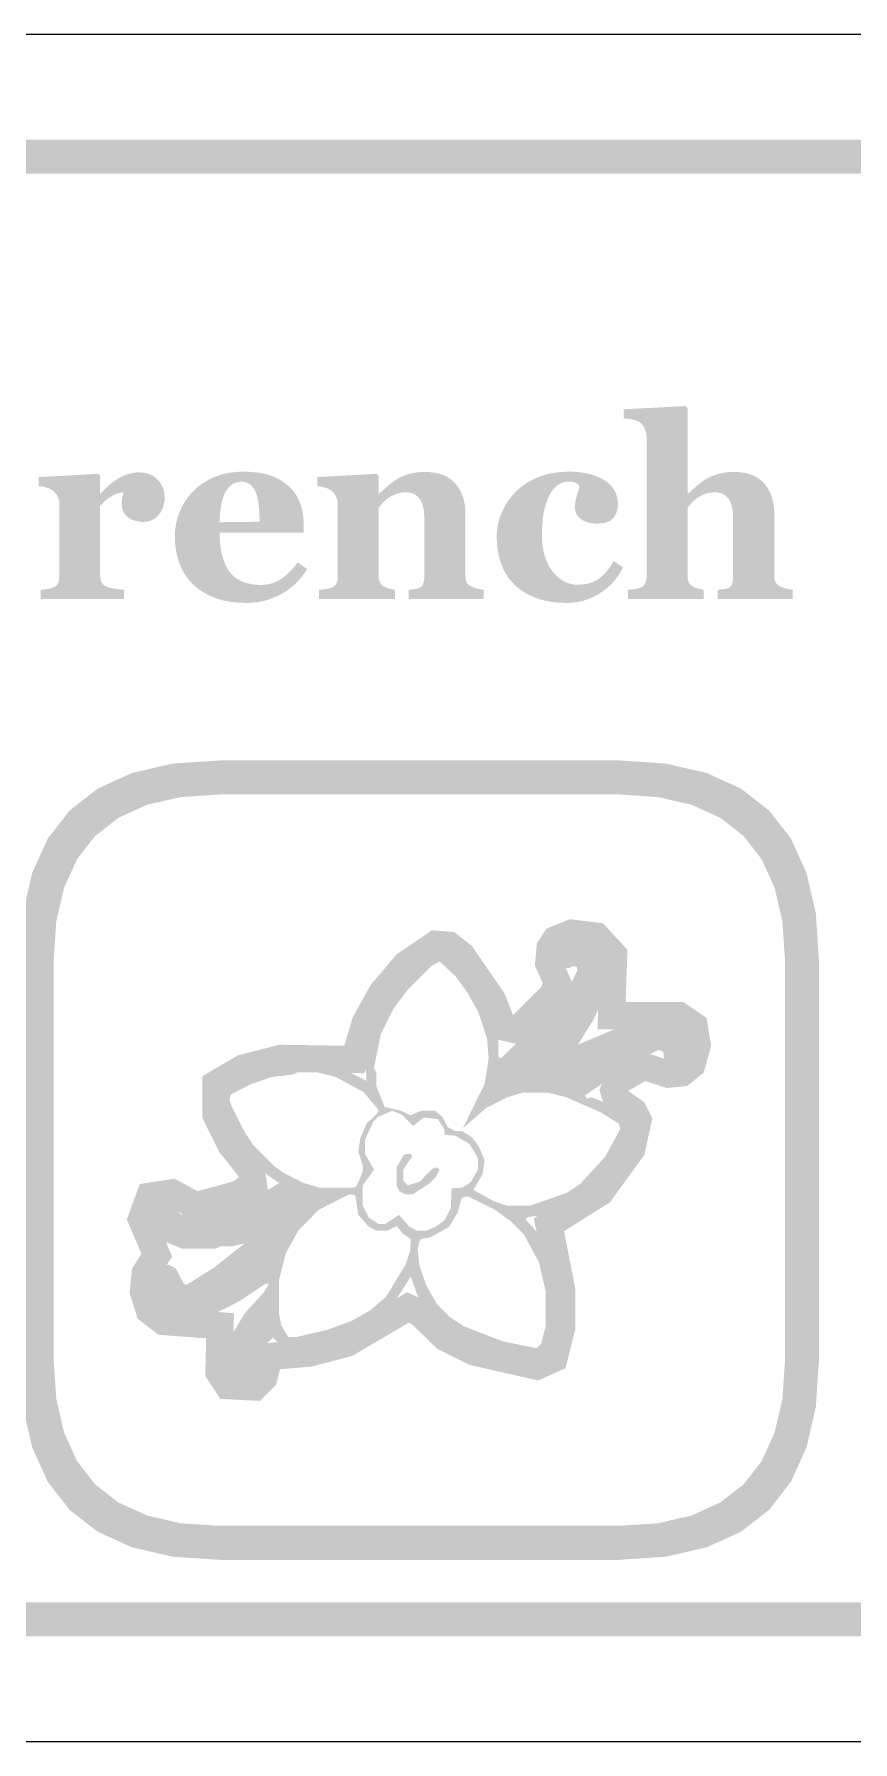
# Model space of a CAD drawing. Header units: millimetres. Extents: x 6 to 294, y 109 to 451.
# Drawn here: x 227.07 to 236.7, y 292.86 to 312.94 of the extents above; entities that cross this region are included whole.
import ezdxf

# ---------------------------------------------------------------- set-up
doc = ezdxf.new("R2010")
doc.units = ezdxf.units.MM
doc.layers.add('CUT', color=1, linetype='Continuous')
doc.layers.add('RASTER', color=7, linetype='Continuous')

msp = doc.modelspace()

# ---------------------------------------------------------------- hatches: boundary and pattern name
at = {"layer": 'RASTER'}
h = msp.add_hatch(color=7, dxfattribs=at)
h.paths.add_polyline_path([(211.2, 309.501), (211.234, 310.016), (211.337, 310.463), (211.509, 310.841), (211.75, 311.151), (212.059, 311.391), (212.438, 311.563), (212.884, 311.666), (213.4, 311.701), (270.6, 311.701), (271.116, 311.666), (271.563, 311.563), (271.941, 311.391), (272.25, 311.151), (272.491, 310.841), (272.663, 310.463), (272.766, 310.016), (272.8, 309.501), (272.8, 296.301), (272.766, 295.785), (272.662, 295.338), (272.491, 294.96), (272.25, 294.651), (271.941, 294.41), (271.563, 294.238), (271.116, 294.135), (270.6, 294.101), (213.4, 294.101), (212.884, 294.135), (212.438, 294.238), (212.059, 294.41), (211.75, 294.651), (211.509, 294.96), (211.337, 295.338), (211.234, 295.785), (211.2, 296.301)])
h.paths.add_polyline_path([(211.6, 309.501), (211.6, 296.301), (211.628, 295.879), (211.712, 295.513), (211.853, 295.204), (212.05, 294.951), (212.303, 294.754), (212.613, 294.613), (212.978, 294.529), (213.4, 294.501), (270.6, 294.501), (271.022, 294.529), (271.388, 294.613), (271.697, 294.754), (271.95, 294.951), (272.147, 295.204), (272.287, 295.513), (272.372, 295.879), (272.4, 296.301), (272.4, 309.501), (272.372, 309.923), (272.287, 310.288), (272.147, 310.598), (271.95, 310.851), (271.697, 311.048), (271.388, 311.188), (271.022, 311.273), (270.6, 311.301), (213.4, 311.301), (212.978, 311.273), (212.613, 311.188), (212.303, 311.048), (212.05, 310.851), (211.853, 310.598), (211.712, 310.288), (211.628, 309.923), (211.6, 309.501)], flags=0)
for points in [[(235.989, 306.301), (235.107, 306.301), (235.107, 306.408), (235.115, 306.408), (235.122, 306.409), (235.131, 306.41), (235.139, 306.411), (235.148, 306.412), (235.157, 306.413), (235.166, 306.414), (235.176, 306.415), (235.186, 306.416), (235.195, 306.418), (235.203, 306.419), (235.21, 306.421), (235.217, 306.423), (235.224, 306.425), (235.23, 306.427), (235.235, 306.43), (235.242, 306.434), (235.249, 306.439), (235.255, 306.444), (235.261, 306.449), (235.266, 306.456), (235.27, 306.462), (235.274, 306.469), (235.278, 306.477), (235.281, 306.485), (235.283, 306.494), (235.285, 306.504), (235.287, 306.515), (235.289, 306.526), (235.29, 306.539), (235.29, 306.553), (235.29, 306.567), (235.29, 307.253), (235.289, 307.289), (235.287, 307.324), (235.282, 307.355), (235.276, 307.385), (235.268, 307.412), (235.259, 307.436), (235.247, 307.459), (235.234, 307.479), (235.219, 307.496), (235.203, 307.511), (235.185, 307.524), (235.166, 307.535), (235.145, 307.543), (235.123, 307.549), (235.099, 307.552), (235.073, 307.553), (235.059, 307.553), (235.045, 307.552), (235.031, 307.551), (235.017, 307.549), (235.003, 307.546), (234.99, 307.543), (234.977, 307.54), (234.964, 307.536), (234.952, 307.531), (234.939, 307.526), (234.927, 307.52), (234.914, 307.514), (234.902, 307.507), (234.89, 307.5), (234.878, 307.493), (234.865, 307.484), (234.855, 307.477), (234.845, 307.47), (234.836, 307.462), (234.827, 307.455), (234.819, 307.447), (234.811, 307.44), (234.804, 307.432), (234.797, 307.424), (234.791, 307.417), (234.785, 307.409), (234.779, 307.402), (234.774, 307.395), (234.768, 307.389), (234.763, 307.382), (234.759, 307.376), (234.754, 307.37), (234.754, 306.584), (234.754, 306.57), (234.755, 306.558), (234.756, 306.546), (234.757, 306.535), (234.759, 306.525), (234.762, 306.515), (234.764, 306.506), (234.767, 306.498), (234.771, 306.49), (234.775, 306.483), (234.781, 306.476), (234.786, 306.469), (234.793, 306.463), (234.8, 306.457), (234.808, 306.451), (234.817, 306.446), (234.823, 306.443), (234.829, 306.439), (234.836, 306.436), (234.843, 306.433), (234.85, 306.43), (234.858, 306.428), (234.866, 306.425), (234.875, 306.422), (234.884, 306.42), (234.893, 306.418), (234.902, 306.416), (234.91, 306.414), (234.919, 306.412), (234.928, 306.41), (234.936, 306.409), (234.945, 306.408), (234.945, 306.301), (234.054, 306.301), (234.054, 306.408), (234.063, 306.408), (234.073, 306.409), (234.082, 306.41), (234.091, 306.411), (234.101, 306.412), (234.11, 306.413), (234.119, 306.414), (234.128, 306.415), (234.137, 306.416), (234.145, 306.418), (234.154, 306.419), (234.162, 306.421), (234.17, 306.423), (234.177, 306.425), (234.185, 306.427), (234.192, 306.43), (234.203, 306.434), (234.213, 306.439), (234.223, 306.445), (234.231, 306.451), (234.239, 306.458), (234.245, 306.465), (234.251, 306.472), (234.255, 306.48), (234.259, 306.489), (234.263, 306.498), (234.266, 306.508), (234.268, 306.519), (234.27, 306.53), (234.271, 306.542), (234.272, 306.554), (234.272, 306.567), (234.272, 308.201), (234.272, 308.213), (234.271, 308.225), (234.269, 308.237), (234.267, 308.249), (234.264, 308.262), (234.26, 308.274), (234.255, 308.287), (234.25, 308.3), (234.244, 308.313), (234.238, 308.325), (234.231, 308.336), (234.224, 308.346), (234.216, 308.356), (234.207, 308.365), (234.198, 308.372), (234.189, 308.379), (234.181, 308.384), (234.172, 308.388), (234.163, 308.393), (234.153, 308.396), (234.142, 308.4), (234.13, 308.403), (234.117, 308.407), (234.104, 308.409), (234.09, 308.412), (234.077, 308.414), (234.064, 308.417), (234.051, 308.418), (234.039, 308.42), (234.027, 308.421), (234.015, 308.422), (234.004, 308.423), (234.004, 308.53), (234.732, 308.568), (234.754, 308.545), (234.754, 307.537), (234.76, 307.537), (234.774, 307.549), (234.787, 307.561), (234.8, 307.573), (234.813, 307.585), (234.825, 307.596), (234.837, 307.606), (234.849, 307.617), (234.86, 307.627), (234.872, 307.637), (234.884, 307.647), (234.897, 307.658), (234.91, 307.668), (234.924, 307.678), (234.938, 307.688), (234.954, 307.698), (234.969, 307.709), (234.984, 307.717), (234.999, 307.725), (235.015, 307.733), (235.032, 307.741), (235.05, 307.748), (235.069, 307.755), (235.09, 307.762), (235.111, 307.769), (235.133, 307.774), (235.155, 307.779), (235.178, 307.784), (235.201, 307.787), (235.225, 307.79), (235.249, 307.792), (235.274, 307.793), (235.299, 307.793), (235.357, 307.791), (235.41, 307.785), (235.46, 307.774), (235.507, 307.759), (235.55, 307.74), (235.589, 307.717), (235.624, 307.689), (235.656, 307.657), (235.684, 307.622), (235.708, 307.584), (235.729, 307.543), (235.745, 307.499), (235.758, 307.453), (235.768, 307.404), (235.773, 307.353), (235.775, 307.298), (235.775, 306.581), (235.775, 306.567), (235.776, 306.555), (235.777, 306.543), (235.779, 306.532), (235.781, 306.521), (235.784, 306.512), (235.787, 306.503), (235.791, 306.494), (235.796, 306.486), (235.801, 306.479), (235.807, 306.472), (235.814, 306.465), (235.822, 306.459), (235.831, 306.453), (235.841, 306.448), (235.851, 306.443), (235.858, 306.44), (235.865, 306.437), (235.872, 306.435), (235.879, 306.432), (235.887, 306.429), (235.894, 306.427), (235.902, 306.425), (235.91, 306.422), (235.918, 306.42), (235.927, 306.418), (235.936, 306.416), (235.946, 306.414), (235.956, 306.413), (235.966, 306.411), (235.978, 306.409), (235.989, 306.408)], [(228.605, 307.486), (228.604, 307.458), (228.6, 307.432), (228.595, 307.406), (228.588, 307.381), (228.578, 307.357), (228.566, 307.334), (228.552, 307.312), (228.536, 307.29), (228.518, 307.271), (228.499, 307.253), (228.478, 307.239), (228.456, 307.227), (228.433, 307.218), (228.408, 307.211), (228.382, 307.207), (228.354, 307.206), (228.328, 307.207), (228.303, 307.209), (228.279, 307.214), (228.256, 307.22), (228.233, 307.227), (228.212, 307.237), (228.192, 307.248), (228.173, 307.26), (228.156, 307.275), (228.141, 307.291), (228.128, 307.308), (228.118, 307.327), (228.11, 307.348), (228.104, 307.37), (228.101, 307.394), (228.099, 307.42), (228.099, 307.432), (228.1, 307.444), (228.1, 307.455), (228.101, 307.466), (228.102, 307.475), (228.103, 307.484), (228.105, 307.492), (228.107, 307.5), (228.108, 307.507), (228.11, 307.514), (228.112, 307.521), (228.114, 307.527), (228.115, 307.534), (228.117, 307.541), (228.118, 307.547), (228.12, 307.553), (228.103, 307.552), (228.086, 307.549), (228.068, 307.545), (228.051, 307.54), (228.033, 307.534), (228.015, 307.526), (227.996, 307.517), (227.978, 307.506), (227.959, 307.495), (227.942, 307.483), (227.924, 307.469), (227.907, 307.455), (227.891, 307.44), (227.876, 307.424), (227.861, 307.407), (227.846, 307.389), (227.846, 306.585), (227.846, 306.572), (227.847, 306.56), (227.848, 306.549), (227.85, 306.538), (227.852, 306.528), (227.855, 306.518), (227.858, 306.509), (227.862, 306.5), (227.866, 306.492), (227.871, 306.484), (227.877, 306.477), (227.884, 306.47), (227.891, 306.464), (227.899, 306.458), (227.907, 306.452), (227.916, 306.447), (227.925, 306.443), (227.935, 306.44), (227.946, 306.436), (227.959, 306.432), (227.972, 306.429), (227.987, 306.426), (228.003, 306.423), (228.021, 306.42), (228.038, 306.418), (228.055, 306.415), (228.07, 306.413), (228.083, 306.412), (228.096, 306.41), (228.107, 306.409), (228.117, 306.408), (228.126, 306.408), (228.126, 306.301), (227.146, 306.301), (227.146, 306.408), (227.155, 306.408), (227.164, 306.409), (227.173, 306.41), (227.183, 306.411), (227.192, 306.412), (227.201, 306.413), (227.21, 306.415), (227.22, 306.416), (227.229, 306.417), (227.238, 306.419), (227.246, 306.42), (227.254, 306.422), (227.262, 306.424), (227.27, 306.426), (227.277, 306.428), (227.283, 306.43), (227.295, 306.434), (227.305, 306.439), (227.314, 306.444), (227.323, 306.45), (227.331, 306.457), (227.337, 306.464), (227.343, 306.471), (227.348, 306.48), (227.352, 306.488), (227.356, 306.498), (227.359, 306.508), (227.361, 306.518), (227.363, 306.53), (227.364, 306.542), (227.365, 306.554), (227.365, 306.567), (227.365, 307.42), (227.365, 307.433), (227.364, 307.446), (227.362, 307.458), (227.359, 307.47), (227.356, 307.482), (227.351, 307.493), (227.346, 307.504), (227.341, 307.514), (227.334, 307.525), (227.327, 307.534), (227.32, 307.543), (227.313, 307.552), (227.305, 307.56), (227.297, 307.568), (227.289, 307.575), (227.281, 307.581), (227.274, 307.585), (227.266, 307.589), (227.259, 307.593), (227.251, 307.597), (227.242, 307.601), (227.233, 307.604), (227.224, 307.607), (227.214, 307.61), (227.204, 307.613), (227.193, 307.616), (227.183, 307.618), (227.172, 307.62), (227.16, 307.622), (227.149, 307.624), (227.137, 307.625), (227.125, 307.626), (227.125, 307.733), (227.824, 307.771), (227.846, 307.75), (227.846, 307.537), (227.852, 307.537), (227.877, 307.566), (227.903, 307.593), (227.929, 307.618), (227.956, 307.642), (227.983, 307.664), (228.01, 307.684), (228.038, 307.704), (228.066, 307.721), (228.095, 307.737), (228.124, 307.75), (228.153, 307.762), (228.182, 307.771), (228.212, 307.778), (228.242, 307.783), (228.272, 307.787), (228.303, 307.788), (228.336, 307.786), (228.368, 307.782), (228.398, 307.776), (228.426, 307.767), (228.452, 307.755), (228.477, 307.74), (228.5, 307.723), (228.522, 307.703), (228.541, 307.682), (228.558, 307.658), (228.572, 307.633), (228.584, 307.607), (228.593, 307.579), (228.6, 307.549), (228.603, 307.518), (228.605, 307.486)], [(232.355, 306.301), (231.473, 306.301), (231.473, 306.408), (231.48, 306.408), (231.488, 306.409), (231.495, 306.41), (231.504, 306.411), (231.512, 306.412), (231.521, 306.413), (231.531, 306.414), (231.54, 306.415), (231.55, 306.416), (231.559, 306.418), (231.567, 306.419), (231.575, 306.421), (231.582, 306.423), (231.589, 306.425), (231.595, 306.427), (231.6, 306.43), (231.608, 306.434), (231.615, 306.439), (231.621, 306.444), (231.627, 306.449), (231.632, 306.456), (231.637, 306.462), (231.641, 306.469), (231.644, 306.477), (231.647, 306.485), (231.65, 306.494), (231.652, 306.504), (231.654, 306.515), (231.656, 306.526), (231.657, 306.539), (231.657, 306.553), (231.657, 306.567), (231.657, 307.253), (231.657, 307.289), (231.654, 307.323), (231.65, 307.355), (231.644, 307.384), (231.636, 307.411), (231.627, 307.435), (231.615, 307.458), (231.603, 307.478), (231.588, 307.495), (231.572, 307.511), (231.554, 307.524), (231.535, 307.534), (231.514, 307.543), (231.491, 307.549), (231.467, 307.552), (231.441, 307.553), (231.426, 307.553), (231.412, 307.552), (231.398, 307.551), (231.384, 307.549), (231.371, 307.546), (231.357, 307.543), (231.344, 307.54), (231.332, 307.536), (231.319, 307.531), (231.306, 307.526), (231.294, 307.52), (231.282, 307.514), (231.269, 307.507), (231.257, 307.5), (231.245, 307.493), (231.233, 307.484), (231.222, 307.477), (231.212, 307.47), (231.203, 307.462), (231.194, 307.455), (231.186, 307.447), (231.178, 307.44), (231.171, 307.432), (231.165, 307.424), (231.158, 307.417), (231.152, 307.409), (231.146, 307.402), (231.141, 307.395), (231.136, 307.389), (231.131, 307.382), (231.126, 307.376), (231.121, 307.37), (231.121, 306.584), (231.122, 306.571), (231.122, 306.559), (231.123, 306.547), (231.125, 306.536), (231.127, 306.526), (231.13, 306.516), (231.133, 306.507), (231.136, 306.498), (231.14, 306.489), (231.145, 306.482), (231.15, 306.474), (231.155, 306.468), (231.162, 306.461), (231.169, 306.456), (231.176, 306.45), (231.184, 306.446), (231.19, 306.443), (231.197, 306.439), (231.204, 306.436), (231.211, 306.433), (231.218, 306.43), (231.226, 306.428), (231.234, 306.425), (231.243, 306.422), (231.252, 306.42), (231.26, 306.418), (231.269, 306.416), (231.278, 306.414), (231.286, 306.412), (231.295, 306.41), (231.303, 306.409), (231.312, 306.408), (231.312, 306.301), (230.421, 306.301), (230.421, 306.408), (230.43, 306.408), (230.439, 306.409), (230.449, 306.41), (230.458, 306.411), (230.467, 306.412), (230.476, 306.413), (230.486, 306.415), (230.495, 306.416), (230.504, 306.417), (230.513, 306.419), (230.522, 306.42), (230.53, 306.422), (230.538, 306.424), (230.545, 306.426), (230.552, 306.428), (230.559, 306.43), (230.57, 306.434), (230.58, 306.439), (230.59, 306.444), (230.598, 306.45), (230.606, 306.457), (230.613, 306.464), (230.618, 306.471), (230.623, 306.48), (230.627, 306.488), (230.631, 306.498), (230.634, 306.508), (230.636, 306.518), (230.638, 306.53), (230.64, 306.542), (230.641, 306.554), (230.641, 306.567), (230.641, 307.42), (230.641, 307.431), (230.639, 307.443), (230.638, 307.454), (230.635, 307.465), (230.632, 307.476), (230.628, 307.487), (230.623, 307.498), (230.617, 307.509), (230.611, 307.52), (230.605, 307.53), (230.598, 307.54), (230.59, 307.549), (230.582, 307.558), (230.574, 307.566), (230.565, 307.574), (230.556, 307.581), (230.549, 307.585), (230.542, 307.589), (230.534, 307.593), (230.526, 307.597), (230.518, 307.601), (230.509, 307.604), (230.499, 307.607), (230.489, 307.61), (230.479, 307.613), (230.469, 307.616), (230.458, 307.618), (230.447, 307.62), (230.436, 307.622), (230.424, 307.624), (230.413, 307.625), (230.401, 307.626), (230.401, 307.733), (231.099, 307.771), (231.121, 307.75), (231.121, 307.537), (231.127, 307.537), (231.138, 307.547), (231.149, 307.556), (231.16, 307.567), (231.173, 307.577), (231.185, 307.589), (231.199, 307.6), (231.212, 307.612), (231.227, 307.625), (231.241, 307.638), (231.256, 307.649), (231.27, 307.661), (231.283, 307.672), (231.297, 307.682), (231.31, 307.691), (231.323, 307.7), (231.335, 307.709), (231.349, 307.717), (231.364, 307.725), (231.381, 307.733), (231.398, 307.741), (231.416, 307.748), (231.435, 307.755), (231.456, 307.762), (231.477, 307.769), (231.499, 307.774), (231.522, 307.779), (231.545, 307.784), (231.568, 307.787), (231.592, 307.79), (231.616, 307.792), (231.64, 307.793), (231.665, 307.793), (231.723, 307.791), (231.777, 307.785), (231.827, 307.774), (231.874, 307.76), (231.917, 307.741), (231.956, 307.717), (231.991, 307.69), (232.023, 307.658), (232.051, 307.623), (232.075, 307.585), (232.096, 307.544), (232.112, 307.5), (232.126, 307.454), (232.135, 307.405), (232.14, 307.353), (232.142, 307.298), (232.142, 306.581), (232.143, 306.567), (232.143, 306.555), (232.145, 306.543), (232.146, 306.532), (232.149, 306.521), (232.151, 306.512), (232.155, 306.503), (232.158, 306.494), (232.163, 306.486), (232.168, 306.479), (232.174, 306.472), (232.182, 306.465), (232.189, 306.459), (232.198, 306.453), (232.208, 306.448), (232.219, 306.443), (232.225, 306.44), (232.231, 306.438), (232.238, 306.435), (232.245, 306.433), (232.252, 306.43), (232.26, 306.428), (232.268, 306.425), (232.276, 306.422), (232.285, 306.42), (232.294, 306.418), (232.304, 306.416), (232.313, 306.414), (232.323, 306.412), (232.333, 306.41), (232.344, 306.409), (232.355, 306.408)], [(233.327, 306.254), (233.277, 306.255), (233.229, 306.258), (233.181, 306.262), (233.136, 306.269), (233.091, 306.277), (233.049, 306.287), (233.008, 306.299), (232.968, 306.313), (232.93, 306.329), (232.893, 306.346), (232.858, 306.364), (232.826, 306.383), (232.794, 306.404), (232.765, 306.427), (232.737, 306.45), (232.711, 306.475), (232.686, 306.502), (232.663, 306.529), (232.642, 306.558), (232.622, 306.589), (232.604, 306.62), (232.588, 306.653), (232.573, 306.686), (232.56, 306.721), (232.548, 306.757), (232.538, 306.794), (232.529, 306.831), (232.522, 306.87), (232.517, 306.909), (232.513, 306.948), (232.511, 306.989), (232.51, 307.03), (232.511, 307.068), (232.514, 307.106), (232.519, 307.142), (232.525, 307.179), (232.534, 307.215), (232.544, 307.251), (232.557, 307.286), (232.571, 307.32), (232.587, 307.354), (232.604, 307.387), (232.622, 307.419), (232.642, 307.45), (232.664, 307.479), (232.686, 307.508), (232.71, 307.535), (232.736, 307.562), (232.763, 307.588), (232.792, 307.613), (232.823, 307.636), (232.856, 307.658), (232.89, 307.679), (232.925, 307.698), (232.963, 307.716), (233.001, 307.733), (233.042, 307.748), (233.083, 307.761), (233.125, 307.772), (233.169, 307.78), (233.213, 307.787), (233.258, 307.792), (233.305, 307.795), (233.352, 307.796), (233.418, 307.795), (233.48, 307.79), (233.539, 307.782), (233.594, 307.771), (233.645, 307.757), (233.693, 307.739), (233.738, 307.718), (233.779, 307.695), (233.815, 307.668), (233.847, 307.639), (233.874, 307.608), (233.896, 307.575), (233.913, 307.54), (233.926, 307.502), (233.933, 307.462), (233.935, 307.42), (233.934, 307.394), (233.932, 307.37), (233.927, 307.347), (233.921, 307.325), (233.914, 307.304), (233.904, 307.285), (233.893, 307.267), (233.88, 307.25), (233.864, 307.235), (233.847, 307.222), (233.827, 307.211), (233.804, 307.202), (233.779, 307.195), (233.751, 307.19), (233.721, 307.187), (233.688, 307.186), (233.661, 307.186), (233.635, 307.189), (233.61, 307.193), (233.587, 307.199), (233.564, 307.206), (233.543, 307.215), (233.523, 307.226), (233.504, 307.238), (233.487, 307.252), (233.472, 307.267), (233.459, 307.282), (233.448, 307.299), (233.44, 307.317), (233.435, 307.336), (233.431, 307.355), (233.43, 307.376), (233.43, 307.394), (233.431, 307.412), (233.433, 307.43), (233.436, 307.447), (233.439, 307.465), (233.443, 307.483), (233.448, 307.5), (233.453, 307.518), (233.459, 307.535), (233.464, 307.551), (233.468, 307.566), (233.472, 307.58), (233.475, 307.593), (233.478, 307.605), (233.48, 307.615), (233.481, 307.625), (233.477, 307.631), (233.473, 307.637), (233.468, 307.643), (233.463, 307.648), (233.458, 307.653), (233.452, 307.658), (233.446, 307.662), (233.44, 307.665), (233.434, 307.669), (233.426, 307.671), (233.418, 307.674), (233.408, 307.676), (233.398, 307.677), (233.387, 307.678), (233.375, 307.679), (233.363, 307.679), (233.346, 307.679), (233.33, 307.677), (233.315, 307.675), (233.3, 307.672), (233.285, 307.667), (233.27, 307.662), (233.256, 307.656), (233.242, 307.648), (233.229, 307.64), (233.216, 307.63), (233.203, 307.619), (233.19, 307.606), (233.178, 307.592), (233.165, 307.576), (233.153, 307.559), (233.141, 307.54), (233.13, 307.521), (233.12, 307.5), (233.11, 307.478), (233.101, 307.454), (233.092, 307.429), (233.084, 307.402), (233.076, 307.374), (233.069, 307.344), (233.062, 307.312), (233.057, 307.279), (233.052, 307.244), (233.049, 307.208), (233.046, 307.17), (233.043, 307.131), (233.042, 307.09), (233.042, 307.048), (233.044, 306.984), (233.049, 306.924), (233.059, 306.867), (233.072, 306.812), (233.09, 306.761), (233.111, 306.714), (233.135, 306.669), (233.164, 306.627), (233.195, 306.59), (233.228, 306.558), (233.262, 306.53), (233.298, 306.508), (233.336, 306.49), (233.374, 306.478), (233.415, 306.47), (233.456, 306.468), (233.496, 306.469), (233.533, 306.472), (233.569, 306.478), (233.602, 306.486), (233.634, 306.496), (233.663, 306.509), (233.69, 306.523), (233.715, 306.54), (233.738, 306.559), (233.761, 306.58), (233.784, 306.603), (233.805, 306.628), (233.826, 306.655), (233.847, 306.683), (233.866, 306.714), (233.885, 306.746), (233.995, 306.67), (233.984, 306.648), (233.972, 306.626), (233.959, 306.605), (233.946, 306.584), (233.932, 306.564), (233.917, 306.545), (233.902, 306.525), (233.887, 306.507), (233.871, 306.488), (233.854, 306.471), (233.836, 306.453), (233.818, 306.437), (233.799, 306.421), (233.778, 306.405), (233.758, 306.39), (233.736, 306.376), (233.713, 306.361), (233.69, 306.347), (233.666, 306.335), (233.643, 306.323), (233.62, 306.312), (233.596, 306.302), (233.572, 306.293), (233.549, 306.285), (233.524, 306.277), (233.499, 306.271), (233.473, 306.266), (233.446, 306.262), (233.418, 306.258), (233.388, 306.256), (233.358, 306.254), (233.327, 306.254)]]:
    msp.add_hatch(color=7, dxfattribs=at).paths.add_polyline_path(points)
h = msp.add_hatch(color=7, dxfattribs=at)
h.paths.add_polyline_path([(230.281, 306.651), (230.267, 306.63), (230.254, 306.61), (230.239, 306.59), (230.224, 306.57), (230.208, 306.55), (230.192, 306.531), (230.175, 306.512), (230.157, 306.493), (230.138, 306.475), (230.119, 306.458), (230.1, 306.441), (230.079, 306.425), (230.058, 306.409), (230.037, 306.394), (230.015, 306.38), (229.992, 306.367), (229.967, 306.353), (229.943, 306.341), (229.918, 306.329), (229.893, 306.318), (229.868, 306.308), (229.843, 306.298), (229.819, 306.29), (229.793, 306.282), (229.768, 306.276), (229.741, 306.27), (229.714, 306.265), (229.686, 306.261), (229.656, 306.258), (229.626, 306.256), (229.595, 306.254), (229.563, 306.254), (229.509, 306.255), (229.458, 306.258), (229.408, 306.263), (229.361, 306.269), (229.315, 306.278), (229.271, 306.289), (229.229, 306.301), (229.188, 306.315), (229.15, 306.331), (229.113, 306.349), (229.078, 306.368), (229.045, 306.388), (229.013, 306.409), (228.983, 306.432), (228.955, 306.456), (228.928, 306.481), (228.904, 306.508), (228.88, 306.535), (228.859, 306.564), (228.839, 306.594), (228.821, 306.626), (228.804, 306.658), (228.789, 306.692), (228.775, 306.726), (228.764, 306.762), (228.753, 306.799), (228.745, 306.836), (228.737, 306.874), (228.732, 306.912), (228.728, 306.952), (228.726, 306.992), (228.725, 307.033), (228.726, 307.07), (228.728, 307.107), (228.733, 307.144), (228.739, 307.18), (228.746, 307.215), (228.756, 307.25), (228.767, 307.285), (228.78, 307.32), (228.794, 307.353), (228.81, 307.386), (228.827, 307.418), (228.846, 307.449), (228.866, 307.479), (228.888, 307.508), (228.911, 307.536), (228.936, 307.563), (228.962, 307.589), (228.989, 307.613), (229.018, 307.636), (229.048, 307.658), (229.081, 307.678), (229.114, 307.697), (229.15, 307.715), (229.187, 307.732), (229.225, 307.747), (229.265, 307.76), (229.306, 307.771), (229.348, 307.78), (229.391, 307.787), (229.435, 307.792), (229.48, 307.795), (229.526, 307.796), (229.576, 307.796), (229.624, 307.793), (229.67, 307.789), (229.713, 307.784), (229.754, 307.777), (229.793, 307.768), (229.829, 307.758), (229.863, 307.747), (229.895, 307.734), (229.926, 307.719), (229.956, 307.704), (229.984, 307.687), (230.01, 307.669), (230.035, 307.65), (230.059, 307.63), (230.081, 307.609), (230.101, 307.588), (230.12, 307.565), (230.138, 307.542), (230.153, 307.518), (230.168, 307.493), (230.181, 307.467), (230.193, 307.44), (230.203, 307.412), (230.212, 307.383), (230.22, 307.354), (230.226, 307.325), (230.231, 307.296), (230.236, 307.266), (230.239, 307.235), (230.24, 307.205), (230.241, 307.174), (230.241, 307.079), (229.251, 307.079), (229.253, 307.006), (229.258, 306.937), (229.267, 306.874), (229.28, 306.814), (229.296, 306.759), (229.316, 306.709), (229.339, 306.663), (229.366, 306.622), (229.398, 306.585), (229.433, 306.553), (229.472, 306.526), (229.516, 306.504), (229.564, 306.487), (229.617, 306.475), (229.673, 306.467), (229.734, 306.465), (229.768, 306.466), (229.801, 306.47), (229.833, 306.475), (229.865, 306.484), (229.895, 306.494), (229.925, 306.507), (229.954, 306.523), (229.982, 306.54), (230.009, 306.56), (230.035, 306.581), (230.06, 306.603), (230.083, 306.626), (230.106, 306.65), (230.128, 306.676), (230.149, 306.703), (230.169, 306.731)])
h.paths.add_polyline_path([(229.721, 307.208), (229.721, 307.23), (229.72, 307.252), (229.72, 307.274), (229.719, 307.297), (229.718, 307.319), (229.716, 307.342), (229.714, 307.365), (229.712, 307.388), (229.71, 307.41), (229.707, 307.432), (229.704, 307.452), (229.7, 307.472), (229.696, 307.49), (229.692, 307.507), (229.687, 307.523), (229.681, 307.539), (229.675, 307.555), (229.668, 307.571), (229.66, 307.585), (229.652, 307.599), (229.643, 307.611), (229.634, 307.623), (229.624, 307.633), (229.613, 307.643), (229.602, 307.651), (229.59, 307.658), (229.578, 307.664), (229.564, 307.669), (229.55, 307.673), (229.536, 307.676), (229.52, 307.677), (229.504, 307.678), (229.477, 307.676), (229.451, 307.671), (229.426, 307.662), (229.403, 307.649), (229.381, 307.633), (229.361, 307.613), (229.342, 307.59), (229.324, 307.563), (229.308, 307.533), (229.294, 307.498), (229.282, 307.459), (229.272, 307.416), (229.264, 307.369), (229.258, 307.317), (229.253, 307.261), (229.251, 307.202)], flags=0)
h = msp.add_hatch(color=7, dxfattribs=at)
h.paths.add_polyline_path([(226.9, 302.051), (226.937, 302.602), (227.047, 303.079), (227.23, 303.483), (227.488, 303.813), (227.818, 304.07), (228.222, 304.254), (228.699, 304.364), (229.25, 304.401), (233.95, 304.401), (234.501, 304.364), (234.978, 304.254), (235.382, 304.07), (235.713, 303.813), (235.97, 303.483), (236.153, 303.079), (236.263, 302.602), (236.3, 302.051), (236.3, 297.351), (236.263, 296.8), (236.153, 296.323), (235.97, 295.919), (235.713, 295.588), (235.382, 295.331), (234.978, 295.148), (234.501, 295.038), (233.95, 295.001), (229.25, 295.001), (228.699, 295.038), (228.222, 295.148), (227.818, 295.331), (227.488, 295.588), (227.23, 295.919), (227.047, 296.323), (226.937, 296.8), (226.9, 297.351)])
h.paths.add_polyline_path([(227.3, 302.051), (227.3, 297.351), (227.33, 296.894), (227.422, 296.498), (227.574, 296.163), (227.788, 295.888), (228.062, 295.675), (228.397, 295.523), (228.793, 295.431), (229.25, 295.401), (233.95, 295.401), (234.407, 295.431), (234.803, 295.523), (235.138, 295.675), (235.413, 295.888), (235.626, 296.163), (235.778, 296.498), (235.87, 296.894), (235.9, 297.351), (235.9, 302.051), (235.87, 302.508), (235.778, 302.904), (235.626, 303.239), (235.413, 303.513), (235.138, 303.727), (234.803, 303.879), (234.407, 303.97), (233.95, 304.001), (229.25, 304.001), (228.793, 303.97), (228.397, 303.879), (228.062, 303.727), (227.788, 303.513), (227.574, 303.239), (227.422, 302.904), (227.33, 302.508), (227.3, 302.051)], flags=0)
h = msp.add_hatch(color=7, dxfattribs=at)
h.paths.add_polyline_path([(233.368, 302.534), (233.757, 302.488), (234.047, 302.176), (234.026, 301.56), (234.708, 301.56), (234.978, 301.373), (235.032, 301.043), (234.945, 300.732), (234.751, 300.573), (234.511, 300.549), (234.257, 300.631), (234.061, 300.518), (234.057, 300.508), (234.054, 300.518), (234.244, 300.383), (234.34, 300.191), (234.246, 299.762), (233.839, 299.203), (233.302, 298.865), (233.433, 298.197), (233.433, 297.71), (233.319, 297.254), (232.997, 297.11), (232.19, 297.293), (231.814, 297.48), (231.506, 297.777), (231.477, 297.79), (230.807, 297.397), (230.328, 297.273), (229.962, 297.242), (229.913, 297.057), (229.726, 296.87), (229.261, 296.893), (229.082, 297.162), (229.093, 297.605), (228.53, 297.648), (228.287, 297.836), (228.193, 298.138), (228.221, 298.427), (228.332, 298.598), (228.16, 299.004), (228.312, 299.42), (228.723, 299.483), (228.988, 299.336), (229.404, 299.448), (229.475, 299.494), (229.471, 299.516), (229.252, 299.79), (229.049, 300.193), (229.049, 300.689), (229.466, 300.933), (229.953, 301.058), (230.717, 301.046), (230.815, 301.377), (231.031, 301.766), (231.337, 302.124), (231.75, 302.404), (232.011, 302.382), (232.216, 302.221), (232.599, 301.667), (232.703, 301.405), (232.699, 301.405), (233.036, 301.738), (233.05, 301.785), (232.959, 301.99), (232.982, 302.252), (233.095, 302.423)])
h.paths.add_polyline_path([(233.412, 302.207), (233.307, 302.164), (233.293, 302.143), (233.285, 302.044), (233.39, 301.807), (233.319, 301.568), (232.8, 301.055), (232.467, 301.13), (232.315, 301.516), (231.98, 301.999), (231.888, 302.071), (231.836, 302.076), (231.552, 301.883), (231.295, 301.582), (231.112, 301.253), (230.955, 300.723), (229.991, 300.738), (229.589, 300.634), (229.369, 300.506), (229.369, 300.269), (229.522, 299.964), (229.776, 299.648), (229.82, 299.335), (229.535, 299.152), (228.946, 298.993), (228.663, 299.15), (228.548, 299.132), (228.504, 299.012), (228.693, 298.567), (228.532, 298.318), (228.518, 298.171), (228.563, 298.027), (228.65, 297.96), (229.42, 297.901), (229.405, 297.255), (229.438, 297.205), (229.601, 297.196), (229.626, 297.222), (229.71, 297.542), (230.274, 297.59), (230.684, 297.695), (231.454, 298.147), (231.686, 298.048), (232, 297.745), (232.298, 297.597), (232.964, 297.445), (233.046, 297.482), (233.113, 297.749), (233.113, 298.166), (232.946, 299.018), (233.616, 299.441), (233.948, 299.896), (234.003, 300.148), (233.993, 300.169), (233.779, 300.321), (233.717, 300.528), (233.809, 300.741), (234.219, 300.979), (234.545, 300.874), (234.623, 300.882), (234.664, 300.915), (234.704, 301.061), (234.684, 301.188), (234.608, 301.24), (233.695, 301.24), (233.722, 302.055), (233.603, 302.184), (233.412, 302.207)], flags=0)
h = msp.add_hatch(color=7, dxfattribs=at)
h.paths.add_polyline_path([(233.414, 302.293), (233.566, 302.301), (233.653, 302.256), (233.76, 302.176), (233.831, 302.036), (233.831, 301.796), (233.805, 301.69), (233.653, 301.363), (233.467, 301.06), (234.017, 301.291), (234.363, 301.371), (234.576, 301.344), (234.716, 301.273), (234.77, 301.219), (234.815, 301.105), (234.754, 300.9), (234.663, 300.805), (234.629, 300.786), (234.488, 300.805), (234.469, 300.972), (234.416, 300.999), (234.063, 300.821), (233.547, 300.459), (233.573, 300.422), (233.619, 300.441), (233.698, 300.414), (233.946, 300.289), (234.079, 300.183), (234.097, 300.068), (234.044, 299.936), (233.946, 299.742), (233.813, 299.555), (233.547, 299.29), (233.3, 299.138), (233.087, 299.058), (232.874, 299.032), (232.848, 299.005), (232.962, 298.88), (233.087, 298.633), (233.193, 298.208), (233.193, 297.703), (233.095, 297.402), (233.007, 297.357), (232.795, 297.384), (232.236, 297.543), (231.989, 297.668), (231.67, 297.961), (231.572, 298.128), (231.5, 298.333), (231.261, 297.961), (230.995, 297.775), (230.695, 297.623), (230.163, 297.49), (230.004, 297.49), (229.879, 297.615), (229.756, 297.498), (229.685, 297.384), (229.711, 297.277), (229.693, 297.163), (229.552, 297.065), (229.411, 297.11), (229.313, 297.251), (229.313, 297.437), (229.366, 297.596), (229.544, 297.897), (229.772, 298.147), (229.836, 298.253), (229.783, 298.242), (229.48, 298.04), (229.233, 297.915), (228.967, 297.836), (228.728, 297.836), (228.56, 297.907), (228.454, 298.04), (228.409, 298.181), (228.454, 298.349), (228.497, 298.412), (228.568, 298.447), (228.648, 298.474), (228.736, 298.428), (228.826, 298.253), (228.861, 298.234), (229.188, 298.439), (229.544, 298.721), (229.392, 298.686), (229.259, 298.686), (229.206, 298.66), (228.808, 298.66), (228.507, 298.785), (228.409, 298.952), (228.409, 299.085), (228.454, 299.173), (228.534, 299.252), (228.621, 299.271), (228.709, 299.226), (228.773, 299.077), (228.808, 299.058), (228.94, 299.058), (229.339, 299.165), (229.818, 299.351), (229.95, 299.431), (229.81, 299.529), (229.597, 299.742), (229.464, 299.928), (229.366, 300.095), (229.259, 300.361), (229.278, 300.528), (229.411, 300.635), (229.578, 300.706), (229.818, 300.786), (230.083, 300.839), (230.456, 300.839), (230.721, 300.76), (230.979, 300.635), (230.961, 300.999), (231.04, 301.265), (231.165, 301.512), (231.272, 301.671), (231.564, 301.99), (231.838, 302.168), (231.952, 302.123), (232.058, 302.017), (232.324, 301.645), (232.502, 301.238), (232.529, 301.132), (232.529, 300.919), (232.555, 300.893), (233.175, 301.496), (233.387, 301.788), (233.459, 301.929), (233.451, 301.974), (233.406, 301.982), (233.353, 301.956), (233.239, 301.974), (233.193, 302.036), (233.193, 302.115), (233.265, 302.23)])
h.paths.add_polyline_path([(231.838, 302.036), (231.75, 301.99), (231.458, 301.698), (231.298, 301.485), (231.147, 301.185), (231.067, 300.786), (231.093, 300.733), (231.093, 300.574), (231.192, 300.326), (231.386, 300.281), (231.492, 300.228), (231.625, 300.281), (231.785, 300.281), (231.872, 300.209), (231.936, 300.087), (232.024, 300.042), (232.104, 300.042), (232.218, 299.97), (232.298, 299.864), (232.369, 299.696), (232.343, 299.537), (232.236, 299.351), (232.476, 299.218), (232.635, 299.165), (232.901, 299.165), (233.334, 299.316), (233.494, 299.423), (233.786, 299.742), (233.964, 300.068), (233.946, 300.13), (233.733, 300.263), (233.326, 300.441), (233.114, 300.494), (232.821, 300.494), (232.635, 300.441), (232.388, 300.316), (232.112, 300.076), (232.369, 300.6), (232.415, 300.9), (232.396, 301.132), (232.29, 301.451), (232.165, 301.671), (232.032, 301.857)], flags=0)
h.paths.add_polyline_path([(230.163, 300.733), (230.11, 300.706), (229.871, 300.68), (229.632, 300.6), (229.384, 300.475), (229.366, 300.414), (229.392, 300.334), (229.544, 300.034), (229.65, 299.874), (229.889, 299.635), (229.996, 299.555), (230.243, 299.431), (230.429, 299.377), (230.828, 299.377), (230.862, 299.396), (230.934, 299.563), (230.934, 299.643), (230.881, 299.803), (230.907, 299.962), (230.979, 300.13), (231.101, 300.247), (231.12, 300.281), (231.101, 300.316), (230.942, 300.502), (230.615, 300.68), (230.402, 300.733)], flags=0)
h.paths.add_polyline_path([(231.28, 300.281), (231.112, 300.209), (231.059, 300.156), (230.961, 299.936), (230.961, 299.776), (231.067, 299.59), (230.934, 299.404), (230.934, 299.165), (231.006, 299.024), (231.12, 298.952), (231.2, 298.952), (231.359, 299.058), (231.484, 298.918), (231.572, 298.872), (231.678, 298.872), (231.793, 298.918), (231.899, 298.997), (231.971, 299.138), (231.979, 299.369), (232.104, 299.377), (232.202, 299.439), (232.29, 299.59), (232.29, 299.723), (232.191, 299.89), (232.024, 299.989), (231.899, 299.997), (231.891, 300.068), (231.819, 300.183), (231.652, 300.201), (231.527, 300.103), (231.394, 300.236)], flags=0)
h.paths.add_polyline_path([(231.42, 299.768), (231.492, 299.776), (231.519, 299.75), (231.412, 299.59), (231.412, 299.457), (231.466, 299.404), (231.606, 299.449), (231.75, 299.598), (231.811, 299.617), (231.838, 299.59), (231.793, 299.502), (231.713, 299.423), (231.519, 299.298), (231.439, 299.298), (231.367, 299.332), (231.333, 299.404), (231.333, 299.617)], flags=0)
h.paths.add_polyline_path([(230.775, 299.298), (230.421, 299.12), (230.182, 298.88), (230.03, 298.607), (229.95, 298.288), (229.95, 297.889), (229.977, 297.756), (230.057, 297.623), (230.163, 297.623), (230.509, 297.703), (230.801, 297.809), (231.022, 297.934), (231.208, 298.094), (231.439, 298.474), (231.492, 298.633), (231.5, 298.774), (231.404, 298.838), (231.333, 298.926), (231.226, 298.872), (231.093, 298.872), (231.006, 298.918), (230.881, 299.058), (230.846, 299.29)], flags=0)
h.paths.add_polyline_path([(232.13, 299.271), (232.096, 299.252), (232.05, 299.085), (231.952, 298.918), (231.731, 298.793), (231.617, 298.774), (231.599, 298.739), (231.58, 298.652), (231.599, 298.474), (231.678, 298.234), (231.803, 298.014), (231.963, 297.854), (232.122, 297.748), (232.582, 297.57), (232.981, 297.49), (233.034, 297.543), (233.087, 297.756), (233.087, 298.155), (233.007, 298.5), (232.829, 298.827), (232.67, 298.987), (232.484, 299.12), (232.183, 299.271)], flags=0)

# ---------------------------------------------------------------- linework, layer by layer
at = {"layer": 'CUT'}
for points in [[(212.999, 312.941), (271.001, 312.941)], [(271.001, 292.861), (212.999, 292.861)]]:
    msp.add_lwpolyline(points, dxfattribs=at)

doc.saveas('drawing.dxf')
